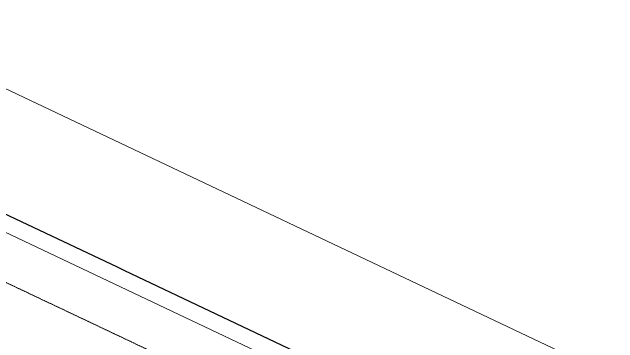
# Model space of a CAD drawing. Header units: inches. Extents: x 27328 to 121296, y -4075 to 4147.
# Drawn here: x 33181 to 35641, y 2806 to 4147 of the extents above; entities that cross this region are included whole.
import ezdxf

# ---------------------------------------------------------------- set-up
doc = ezdxf.new("R2010")
doc.units = ezdxf.units.IN
doc.header["$MEASUREMENT"] = 0
doc.linetypes.add('Center 1_4_', pattern=[0.53125, 0.25, -0.09375, 0.09375, -0.09375])
for name, color, linetype, lineweight in [('C-TOPO', 7, 'Continuous', 9), ('G-ANNO-SYMB', 111, 'Continuous', 9), ('PROP', 3, 'Center 1_4_', 9)]:
    doc.layers.add(name, color=color, linetype=linetype, lineweight=lineweight)

msp = doc.modelspace()

# ---------------------------------------------------------------- linework, layer by layer
at = {"layer": 'C-TOPO', "lineweight": 25}
for p, q in [((33608.8, 3112.5), (32802.4, 3493.9)), ((33639, 3098.2), (33608.8, 3112.5)), ((34607, 2640.4), (33639, 3098.2))]:
    msp.add_line(p, q, dxfattribs=at)
at = {"layer": 'C-TOPO'}
for p, q in [((32802.7, 3494.3), (33609, 3113)), ((33609, 3113), (33639.2, 3098.7)), ((33639.2, 3098.7), (34607, 2641))]:
    msp.add_line(p, q, dxfattribs=at)
at = {"layer": 'G-ANNO-SYMB'}
for p, q in [((32496.9, 4147.3), (37894.8, 1594.4)), ((32496.9, 3565.2), (37894.8, 1012.3))]:
    msp.add_line(p, q, dxfattribs=at)
at = {"layer": 'PROP'}
msp.add_line((32458.8, 3380.6), (37392.4, 1047.3), dxfattribs=at)

doc.saveas('drawing.dxf')
